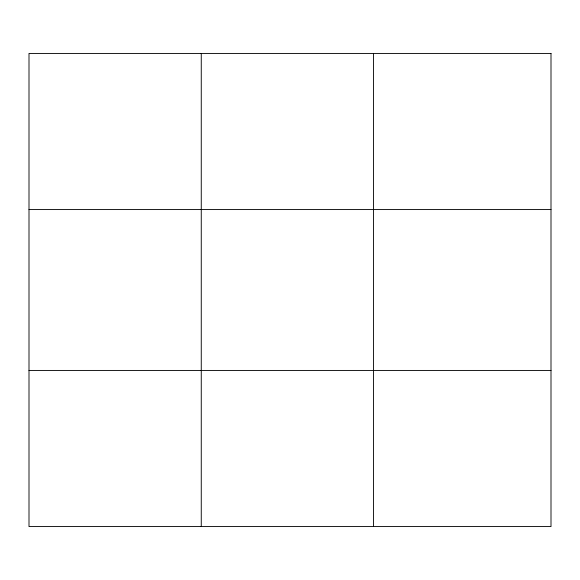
<?xml version="1.0" encoding="UTF-8"?>
<svg xmlns="http://www.w3.org/2000/svg" width="580" height="580" viewBox="0 0 580 580"><rect width="100%" height="100%" fill="white"/><g stroke="black" fill="none" stroke-linecap="round" stroke-linejoin="round"><path stroke-width="0.87" d="M201.26 526.567L201.26 53.432M373.52 526.567L373.52 53.432M29 209.569L551 209.569M29 370.431L551 370.431M551 53.432L551 526.567L29 526.567L29 53.432L551 53.432"/></g></svg>
